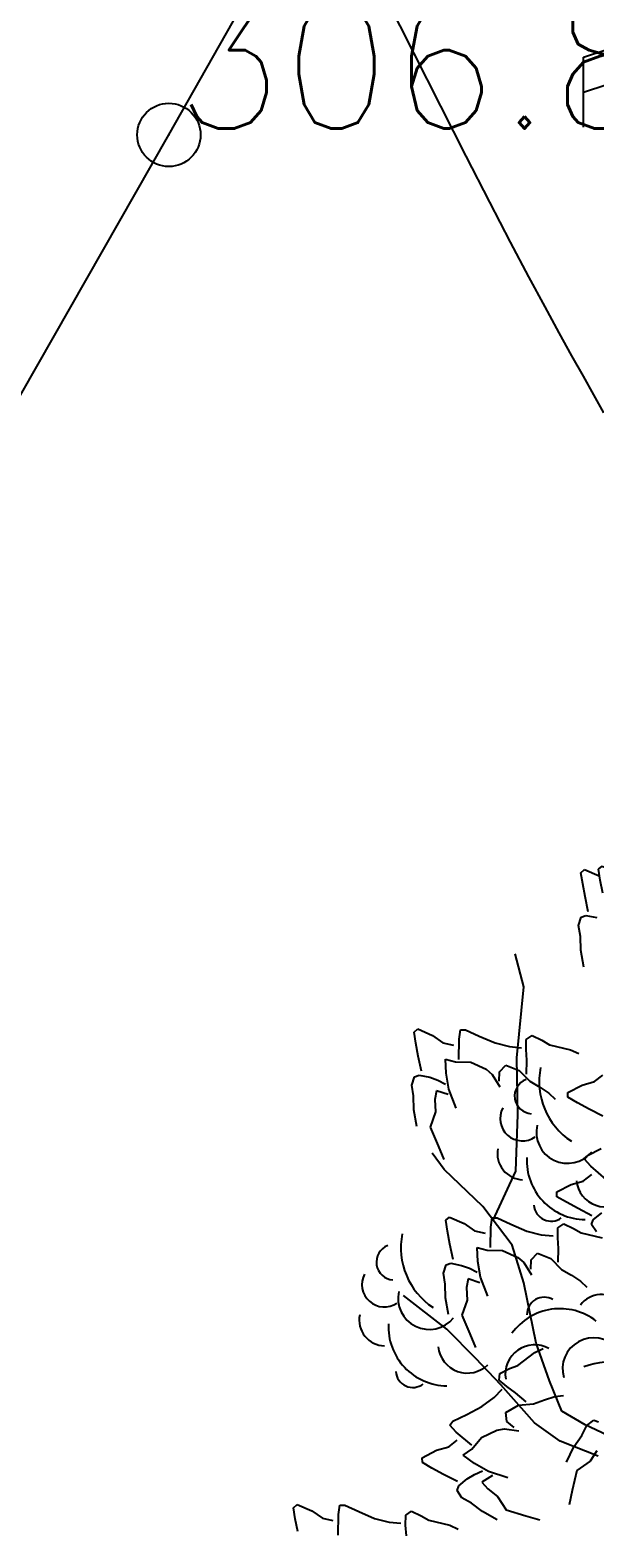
# Model space of a CAD drawing. Header units: millimetres. Extents: x 524954 to 526204, y 9523489 to 9524010.
# Drawn here: x 526005.84 to 526010.3, y 9523850 to 9523861.85 of the extents above; entities that cross this region are included whole.
import ezdxf

# ---------------------------------------------------------------- set-up
doc = ezdxf.new("R2010")
doc.units = ezdxf.units.MM
doc.header["$PDMODE"] = 32
doc.header["$PDSIZE"] = 0.5
doc.linetypes.add('ACAD_ISO12W100', pattern=[21, 12, -3, 0, -3, 0, -3])
doc.linetypes.add('CACHE2', pattern=[4.7625, 3.175, -1.5875])
for name, color, linetype in [('Arbre', 34, 'ACAD_ISO12W100'), ('CN_01_00', 3, 'Continuous'), ('Réseau_Electrique', 1, 'CACHE2'), ('TopoAlt', 3, 'Continuous'), ('TOPOJIS', 7, 'Continuous')]:
    doc.layers.add(name, color=color, linetype=linetype)
doc.layers.add('Trottoir', color=7, linetype='Continuous', true_color=0xff6666)
doc.styles.add('Simplex 1.0', font='Simplex.shx', dxfattribs={"width": 0.99, "height": 1})

# ---------------------------------------------------------------- blocks, each defined once
blk = doc.blocks.new('TCPOINT M')
at = {"color": 0}
blk.add_point((0, 0), dxfattribs=at)
at = {"layer": 'TopoAlt', "style": 'Simplex 1.0', "width": 0.99}
blk.add_attdef('ALT', (0.15, 0.15), '', height=1, dxfattribs=at)
blk = doc.blocks.new('e004')
at = {"color": 0}
blk.add_line((0, 3.777478), (0, 0.25), dxfattribs=at)
for points in [[(-1.096503, 3.137365), (-1.096503, 3.412949), (1.096503, 4.142007), (1.096503, 4.417591)], [(-1.096503, 2.861781), (-1.096503, 3.137365), (1.096503, 3.866423), (1.096503, 4.142007)]]:
    blk.add_lwpolyline(points, dxfattribs=at)
blk.add_circle((0, 0), 0.25, dxfattribs=at)
blk = doc.blocks.new('v088')
at = {"color": 3, "linetype": 'Continuous'}
for p, q in [((-1.299, 11.392), (-1.27, 11.417)), ((-1.285, 11.305), (-1.299, 11.392)), ((-1.27, 11.417), (-1.154, 11.366)), ((-1.266, 11.203), (-1.285, 11.305)), ((-1.241, 11.084), (-1.266, 11.203)), ((-1.317, 10.975), (-1.297, 11.041)), ((-1.297, 11.041), (-1.259, 11.053)), ((-1.259, 11.053), (-1.174, 11.037)), ((-1.303, 10.889), (-1.317, 10.975)), ((-1.3, 10.78), (-1.303, 10.889)), ((-1.277, 10.647), (-1.3, 10.78)), ((-2.616, 10.132), (-2.587, 10.158)), ((-2.603, 10.046), (-2.616, 10.132)), ((-2.587, 10.158), (-2.471, 10.107)), ((-2.471, 10.107), (-2.388, 10.049)), ((-2.264, 9.917), (-2.261, 10.077)), ((-2.261, 10.077), (-2.249, 10.151)), ((-2.249, 10.151), (-2.211, 10.152)), ((-2.211, 10.152), (-2.101, 10.101)), ((-2.101, 10.101), (-1.977, 10.047)), ((-1.73, 10.074), (-1.685, 10.105)), ((-1.685, 10.105), (-1.608, 10.069)), ((-2.583, 9.943), (-2.603, 10.046)), ((-2.388, 10.049), (-2.306, 10.03)), ((-1.977, 10.047), (-1.862, 10.018)), ((-1.862, 10.018), (-1.769, 10.01)), ((-1.731, 9.995), (-1.73, 10.074)), ((-1.725, 9.911), (-1.731, 9.995)), ((-1.608, 10.069), (-1.547, 10.033)), ((-1.547, 10.033), (-1.382, 9.994)), ((-1.382, 9.994), (-1.316, 9.963)), ((-2.558, 9.824), (-2.583, 9.943)), ((-2.368, 9.919), (-2.288, 9.897)), ((-2.362, 9.808), (-2.368, 9.919)), ((-2.288, 9.897), (-2.168, 9.895)), ((-2.168, 9.895), (-2.047, 9.839)), ((-1.943, 9.82), (-1.893, 9.873)), ((-1.893, 9.873), (-1.786, 9.83)), ((-1.728, 9.802), (-1.725, 9.911)), ((-2.634, 9.715), (-2.614, 9.781)), ((-2.614, 9.781), (-2.576, 9.793)), ((-2.576, 9.793), (-2.492, 9.777)), ((-2.492, 9.777), (-2.428, 9.754)), ((-2.428, 9.754), (-2.368, 9.723)), ((-2.342, 9.683), (-2.362, 9.808)), ((-2.047, 9.839), (-2, 9.799)), ((-2, 9.799), (-1.94, 9.7)), ((-1.944, 9.746), (-1.943, 9.82)), ((-1.786, 9.83), (-1.702, 9.745)), ((-1.702, 9.745), (-1.624, 9.699)), ((-1.289, 9.715), (-1.192, 9.743)), ((-1.192, 9.743), (-1.125, 9.794)), ((-2.621, 9.629), (-2.634, 9.715)), ((-2.617, 9.52), (-2.621, 9.629)), ((-2.439, 9.669), (-2.451, 9.601)), ((-2.346, 9.639), (-2.439, 9.669)), ((-2.283, 9.532), (-2.342, 9.683)), ((-1.624, 9.699), (-1.552, 9.652)), ((-1.552, 9.652), (-1.502, 9.604)), ((-1.402, 9.657), (-1.289, 9.715)), ((-1.401, 9.619), (-1.402, 9.657)), ((-1.325, 9.574), (-1.401, 9.619)), ((-2.595, 9.387), (-2.617, 9.52)), ((-2.448, 9.503), (-2.488, 9.382)), ((-2.451, 9.601), (-2.448, 9.503)), ((-1.233, 9.524), (-1.325, 9.574)), ((-1.125, 9.469), (-1.233, 9.524)), ((-2.488, 9.382), (-2.427, 9.234)), ((-2.427, 9.234), (-2.38, 9.127)), ((-2.366, 8.647), (-2.337, 8.672)), ((-2.337, 8.672), (-2.221, 8.621)), ((-2.011, 8.592), (-1.999, 8.665)), ((-1.999, 8.665), (-1.961, 8.666)), ((-1.961, 8.666), (-1.851, 8.615)), ((-2.353, 8.56), (-2.366, 8.647)), ((-2.333, 8.457), (-2.353, 8.56)), ((-2.221, 8.621), (-2.138, 8.563)), ((-2.138, 8.563), (-2.056, 8.544)), ((-2.014, 8.431), (-2.011, 8.592)), ((-1.851, 8.615), (-1.727, 8.562)), ((-1.727, 8.562), (-1.612, 8.532)), ((-1.481, 8.509), (-1.48, 8.588)), ((-1.48, 8.588), (-1.435, 8.619)), ((-1.435, 8.619), (-1.357, 8.583)), ((-1.357, 8.583), (-1.297, 8.547)), ((-1.297, 8.547), (-1.132, 8.508)), ((-2.308, 8.338), (-2.333, 8.457)), ((-2.118, 8.433), (-2.038, 8.411)), ((-2.112, 8.322), (-2.118, 8.433)), ((-1.612, 8.532), (-1.519, 8.524)), ((-1.475, 8.425), (-1.481, 8.509)), ((-1.478, 8.316), (-1.475, 8.425)), ((-2.364, 8.296), (-2.326, 8.308)), ((-2.326, 8.308), (-2.242, 8.291)), ((-2.092, 8.197), (-2.112, 8.322)), ((-2.038, 8.411), (-1.918, 8.409)), ((-1.918, 8.409), (-1.797, 8.353)), ((-1.797, 8.353), (-1.75, 8.313)), ((-1.75, 8.313), (-1.69, 8.215)), ((-1.694, 8.261), (-1.693, 8.334)), ((-1.693, 8.334), (-1.643, 8.387)), ((-1.643, 8.387), (-1.536, 8.344)), ((-1.536, 8.344), (-1.452, 8.259)), ((-2.384, 8.23), (-2.364, 8.296)), ((-2.371, 8.143), (-2.384, 8.23)), ((-2.242, 8.291), (-2.178, 8.268)), ((-2.189, 8.184), (-2.201, 8.115)), ((-2.096, 8.154), (-2.189, 8.184)), ((-2.178, 8.268), (-2.118, 8.237)), ((-2.033, 8.047), (-2.092, 8.197)), ((-1.452, 8.259), (-1.374, 8.213)), ((-1.374, 8.213), (-1.302, 8.166)), ((-2.367, 8.034), (-2.371, 8.143)), ((-2.201, 8.115), (-2.198, 8.017)), ((-1.302, 8.166), (-1.252, 8.118)), ((-2.345, 7.902), (-2.367, 8.034)), ((-2.198, 8.017), (-2.238, 7.897)), ((-2.238, 7.897), (-2.177, 7.749)), ((-2.177, 7.749), (-2.13, 7.641)), ((-1.797, 7.5), (-1.663, 7.603)), ((-1.663, 7.603), (-1.598, 7.634)), ((-1.94, 7.438), (-1.864, 7.475)), ((-1.864, 7.475), (-1.797, 7.5)), ((-1.945, 7.383), (-1.94, 7.438)), ((-1.884, 7.333), (-1.945, 7.383)), ((-2.081, 7.175), (-1.985, 7.246)), ((-1.985, 7.246), (-1.92, 7.313)), ((-1.815, 7.284), (-1.884, 7.333)), ((-1.732, 7.213), (-1.815, 7.284)), ((-1.587, 7.228), (-1.505, 7.255)), ((-1.505, 7.255), (-1.436, 7.264)), ((-2.31, 7.06), (-2.2, 7.113)), ((-2.2, 7.113), (-2.081, 7.175)), ((-1.892, 7.13), (-1.791, 7.186)), ((-1.883, 7.058), (-1.892, 7.13)), ((-1.791, 7.186), (-1.672, 7.198)), ((-1.672, 7.198), (-1.587, 7.228)), ((-2.333, 7.03), (-2.31, 7.06)), ((-2.283, 6.974), (-2.333, 7.03)), ((-1.963, 6.989), (-1.902, 7.001)), ((-1.902, 7.001), (-1.788, 6.985)), ((-1.826, 7.011), (-1.883, 7.058)), ((-1.293, 6.947), (-1.253, 7.025)), ((-1.253, 7.025), (-1.198, 7.067)), ((-1.198, 7.067), (-1.16, 7.055)), ((-2.342, 6.858), (-2.275, 6.909)), ((-2.161, 6.87), (-2.283, 6.974)), ((-2.161, 6.839), (-2.083, 6.931)), ((-2.083, 6.931), (-1.963, 6.989)), ((-1.354, 6.857), (-1.293, 6.947)), ((-2.551, 6.772), (-2.439, 6.83)), ((-2.55, 6.734), (-2.551, 6.772)), ((-2.439, 6.83), (-2.342, 6.858)), ((-2.228, 6.791), (-2.161, 6.839)), ((-2.138, 6.726), (-2.228, 6.791)), ((-1.413, 6.737), (-1.354, 6.857)), ((-1.172, 6.826), (-1.227, 6.745)), ((-2.475, 6.689), (-2.55, 6.734)), ((-2.383, 6.639), (-2.475, 6.689)), ((-2.274, 6.584), (-2.383, 6.639)), ((-2.196, 6.606), (-2.138, 6.64)), ((-2.029, 6.662), (-2.138, 6.726)), ((-2.138, 6.64), (-2.076, 6.668)), ((-1.875, 6.613), (-2.029, 6.662)), ((-1.33, 6.67), (-1.367, 6.514)), ((-1.227, 6.745), (-1.33, 6.67)), ((-2.277, 6.513), (-2.262, 6.55)), ((-2.262, 6.55), (-2.196, 6.606)), ((-1.998, 6.632), (-2.08, 6.578)), ((-2.08, 6.578), (-2.034, 6.526)), ((-2.034, 6.526), (-1.957, 6.466)), ((-3.568, 6.377), (-3.539, 6.402)), ((-3.539, 6.402), (-3.423, 6.351)), ((-2.238, 6.456), (-2.277, 6.513)), ((-2.163, 6.412), (-2.238, 6.456)), ((-2.076, 6.346), (-2.163, 6.412)), ((-1.957, 6.466), (-1.888, 6.359)), ((-1.367, 6.514), (-1.392, 6.4)), ((-3.555, 6.29), (-3.568, 6.377)), ((-3.535, 6.188), (-3.555, 6.29)), ((-3.423, 6.351), (-3.34, 6.294)), ((-3.34, 6.294), (-3.258, 6.275)), ((-3.216, 6.161), (-3.213, 6.322)), ((-3.213, 6.322), (-3.201, 6.396)), ((-3.201, 6.396), (-3.163, 6.397)), ((-3.163, 6.397), (-3.053, 6.346)), ((-3.053, 6.346), (-2.929, 6.292)), ((-2.929, 6.292), (-2.814, 6.263)), ((-2.683, 6.24), (-2.682, 6.318)), ((-2.682, 6.318), (-2.637, 6.35)), ((-2.637, 6.35), (-2.56, 6.314)), ((-2.56, 6.314), (-2.499, 6.278)), ((-1.959, 6.28), (-2.076, 6.346)), ((-1.888, 6.359), (-1.735, 6.313)), ((-1.735, 6.313), (-1.622, 6.281)), ((-2.814, 6.263), (-2.721, 6.255)), ((-2.677, 6.155), (-2.683, 6.24)), ((-2.499, 6.278), (-2.334, 6.239)), ((-2.334, 6.239), (-2.268, 6.208)), ((-3.656, 4.117), (-3.547, 4.171)), ((-3.679, 4.087), (-3.656, 4.117)), ((-3.629, 4.032), (-3.679, 4.087)), ((-3.507, 3.927), (-3.629, 4.032)), ((-3.785, 3.887), (-3.688, 3.915)), ((-3.688, 3.915), (-3.621, 3.967)), ((-3.898, 3.83), (-3.785, 3.887)), ((-3.897, 3.791), (-3.898, 3.83)), ((-3.821, 3.747), (-3.897, 3.791)), ((-3.729, 3.697), (-3.821, 3.747)), ((-3.621, 3.641), (-3.729, 3.697)), ((-3.623, 3.571), (-3.609, 3.608)), ((-3.585, 3.514), (-3.623, 3.571)), ((-3.609, 3.608), (-3.542, 3.663))]:
    blk.add_line(p, q, dxfattribs=at)
at = {"linetype": 'Continuous'}
for p, q in [((-1.749, 10.491), (-1.817, 10.751)), ((-1.806, 9.931), (-1.749, 10.491)), ((-1.797, 9.483), (-1.806, 9.931)), ((-1.812, 9.035), (-1.797, 9.483)), ((-2.378, 9.048), (-2.474, 9.177)), ((-2.074, 8.756), (-2.378, 9.048)), ((-1.992, 8.647), (-1.812, 9.035)), ((-1.843, 8.45), (-2.074, 8.756)), ((-1.75, 8.153), (-1.843, 8.45)), ((-1.653, 7.676), (-1.75, 8.153)), ((-2.358, 7.786), (-2.7, 8.052)), ((-2.129, 7.554), (-2.358, 7.786)), ((-1.547, 7.38), (-1.653, 7.676)), ((-1.932, 7.347), (-2.129, 7.554)), ((-1.449, 7.14), (-1.547, 7.38)), ((-1.665, 7.048), (-1.932, 7.347)), ((-1.266, 7.031), (-1.449, 7.14)), ((-1.463, 6.903), (-1.665, 7.048)), ((-1.047, 6.93), (-1.266, 7.031)), ((-1.162, 6.785), (-1.463, 6.903))]:
    blk.add_line(p, q, dxfattribs=at)
at = {"color": 3, "linetype": 'Continuous'}
for centre, major_axis, start_param, end_param in [((-1.063, 9.743), (0.4, 0.4), 2.158504, 3.344219), ((-1.682, 9.628), (-0.099, 0.099), -0.421529, 2.292047), ((-1.76, 9.451), (-0.125, 0.125), 0.293965, 2.957824), ((-1.405, 9.343), (0.174, 0.174), 2.133893, 4.816631), ((-1.753, 9.172), (-0.145, 0.145), 0.590553, 2.325666), ((-1.26, 9.119), (0.33, 0.33), 2.307735, 3.914618), ((-1.104, 8.984), (0.164, 0.164), 2.463212, 4.701636), ((-1.534, 8.776), (0.0964, 0.0964), 2.435534, 4.557933), ((-2.155, 8.43), (0.4, 0.4), 2.158504, 3.344219), ((-2.774, 8.316), (-0.099, 0.099), -0.421529, 2.292047), ((-2.851, 8.139), (-0.125, 0.125), 0.293965, 2.957824), ((-2.497, 8.031), (0.174, 0.174), 2.133893, 4.816631), ((-1.138, 7.855), (-0.145, 0.145), 4.692823, 6.427936), ((-1.464, 7.482), (0.33, 0.33), 0.12682, 1.733702), ((-1.589, 7.903), (0.0964, 0.0964), 0.254619, 2.377018), ((-2.844, 7.86), (-0.145, 0.145), 0.590553, 2.325666), ((-2.352, 7.806), (0.33, 0.33), 2.307735, 3.914618), ((-1.198, 7.473), (-0.174, 0.174), 4.665366, 7.348105), ((-2.195, 7.672), (0.164, 0.164), 2.463212, 4.701636), ((-1.664, 7.431), (-0.164, 0.164), -1.288499, 0.949924), ((-1.066, 6.963), (-0.4, 0.4), 4.689978, 5.875693), ((-2.625, 7.463), (0.0964, 0.0964), 2.435534, 4.557933)]:
    blk.add_ellipse(centre, major_axis=major_axis, ratio=1, start_param=start_param, end_param=end_param, dxfattribs=at)

msp = doc.modelspace()

# ---------------------------------------------------------------- linework, layer by layer
at = {"layer": 'CN_01_00', "elevation": 307, "flags": 128}
msp.add_lwpolyline([(526010.374, 9523858.831), (526010.296, 9523858.971), (526010.213, 9523859.119), (526010.122, 9523859.28), (526010.022, 9523859.461), (526009.91, 9523859.667), (526009.782, 9523859.904), (526009.637, 9523860.178), (526009.473, 9523860.494), (526009.288, 9523860.856), (526009.086, 9523861.253), (526008.875, 9523861.672), (526008.659, 9523862.102)], dxfattribs=at)
at = {"layer": 'Trottoir', "flags": 128}
msp.add_lwpolyline([(525946.48, 9523802.409), (525949.133, 9523803.684), (525950.999, 9523804.506), (525954.577, 9523806.288), (525957.242, 9523807.502), (525959.849, 9523809.195), (525964.162, 9523811.9), (525967.225, 9523814.173), (525972.398, 9523817.593), (525974.834, 9523819.573), (525977.049, 9523821.463), (525979.326, 9523823.405), (525979.326, 9523823.405), (525981.366, 9523825.352), (525983.733, 9523827.544), (525985.547, 9523829.419), (525989.751, 9523834.182), (525992.374, 9523837.546), (525995.729, 9523842.081), (525998.384, 9523846.01), (526006.94, 9523861.025), (526013.783, 9523873.096)], dxfattribs=at)

# ---------------------------------------------------------------- block references
at = {"layer": 'Arbre'}
for p in [(526013.9, 9523848.848), (526011.492, 9523843.806)]:
    msp.add_blockref('v088', p, dxfattribs=at)
at = {"layer": 'Réseau_Electrique'}
msp.add_blockref('e004', (526011.31, 9523858.225), dxfattribs=at)
at = {"layer": 'TOPOJIS'}
ref = msp.add_blockref('TCPOINT M', (526006.94, 9523861.025, 306.81), dxfattribs=at)
ref.add_attrib('ALT', '306.81', (526006.99, 9523861.075, 306.81), dxfattribs={"layer": 'TopoAlt', "height": 1, "style": 'Simplex 1.0', "width": 0.99})

doc.saveas('drawing.dxf')
